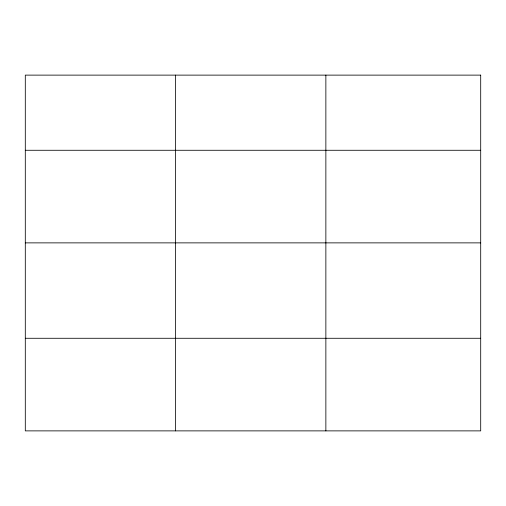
<?xml version="1.0" encoding="UTF-8"?>
<svg xmlns="http://www.w3.org/2000/svg" width="506" height="506" viewBox="0 0 506 506"><rect width="100%" height="100%" fill="white"/><g stroke="black" fill="none" stroke-linecap="round" stroke-linejoin="round"><path stroke-width="0.76" d="M25.3 150.276L480.7 150.276M25.3 242.874L480.7 242.874M25.3 338.28L480.7 338.28M325.864 75.122L325.864 430.878M175.582 75.122L175.582 430.878M480.7 75.122L25.3 75.122L25.3 430.878L480.7 430.878L480.7 75.122"/></g></svg>
